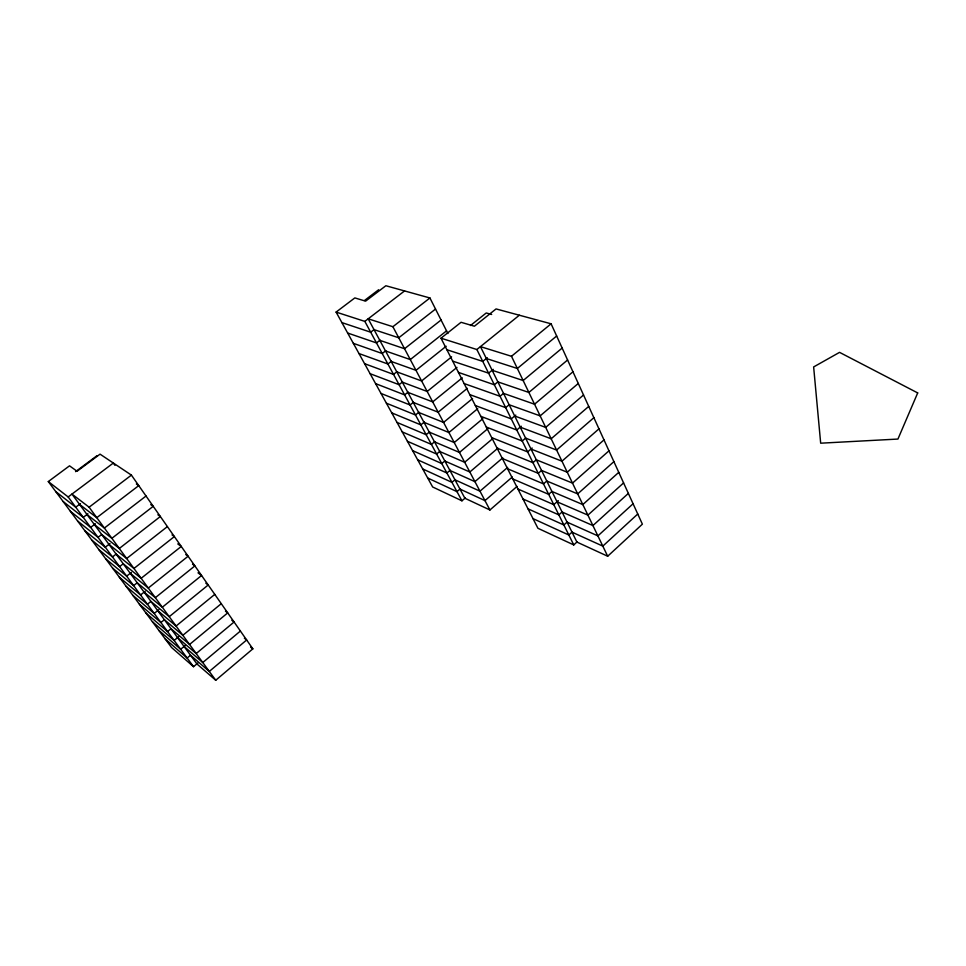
<?xml version="1.0" encoding="UTF-8"?>
<svg xmlns="http://www.w3.org/2000/svg" width="966" height="966" viewBox="0 0 966 966"><rect width="100%" height="100%" fill="white"/><g stroke="black" fill="none" stroke-linecap="round" stroke-linejoin="round"><path stroke-width="1.45" d="M607.686 556.235L511.485 356.285L480.464 346.625L576.895 542.059L607.686 556.235L642.378 524.164L551.103 323.803L496.065 308.927L474.415 326.218L461.048 322.294L440.991 338.197L537.929 528.281L573.756 544.921L577.04 541.926M637.753 514.009L602.82 546.116L572.005 532.145M633.08 503.757L597.894 535.889L567.066 522.123M628.359 493.397L592.931 525.564L562.067 512.004M572.15 532.012L568.841 535.007L532.99 518.609M623.589 482.915L587.908 515.12L557.02 501.777M567.211 521.99L563.866 524.985L528.016 508.84M618.771 472.338L582.824 504.566L551.924 491.452L548.664 494.326L512.765 478.943M613.893 461.639L577.692 493.892L546.78 481.008L543.496 483.881L507.585 468.776M562.212 511.871L558.855 514.878L522.98 498.975M608.966 450.832L572.512 483.109L541.564 470.454L538.267 473.34L502.344 458.512M558.3 500.654L553.784 504.65L517.897 489.013M603.991 439.904L567.259 472.217L536.311 459.804M598.956 428.856L561.958 461.193L530.986 449.021M593.873 417.686L556.597 450.047L525.613 438.129M489.931 509.976L392.884 326.713L368.191 318.816L464.912 498.263L489.931 509.976L517.064 486.405M536.359 459.756L532.978 462.678L497.055 448.127M588.729 406.408L551.175 438.781L520.191 427.129M512.294 477.035L484.98 500.617L459.961 489.074M507.657 467.399L479.981 491.175L454.962 479.812M532.181 448.007L527.641 451.907L491.706 437.646M583.536 394.997L545.693 427.395L514.697 415.996M447.91 333.548L429.93 297.975L385.869 285.743L365.595 301.151L354.836 297.914L336.096 312.09L432.659 486.985L461.941 500.811L465.346 497.888M525.673 438.093L522.232 441.015L486.309 427.057M502.779 457.836L474.922 481.636L449.927 470.454M578.284 383.454L540.163 415.875L509.142 404.754L505.689 407.64L469.766 394.611M460.408 488.699L456.966 491.634L427.709 478.013M455.3 479.522L451.955 482.36L422.71 468.957M521.254 426.211L516.786 430.015L480.851 416.358M497.864 448.188L469.826 472L444.831 461.011M572.971 371.789L534.548 404.223L503.528 393.379L500.05 396.277L464.127 383.562M215.744 680.257L89.114 507.198L71.967 494.085L196.883 663.896L215.744 680.257L252.851 648.85L131.412 475.115L100.041 454.153L77.063 471.263L69.528 465.829L48.3 481.563L171.525 647.462L193.526 666.697L198.066 662.905M450.265 470.164L446.896 473.002L417.662 459.816M515.772 415.09L511.268 418.894L475.332 405.539M492.901 438.455L464.67 462.279L439.687 451.472M487.89 428.614L459.478 452.45L434.507 441.848M240.401 631.04L202.788 662.531L184.071 646.471M445.169 460.722L441.776 463.559L412.567 450.603M567.597 359.992L528.885 392.45L497.864 381.884L494.35 384.782L458.439 372.405M440.037 451.194L436.62 454.032L407.435 441.293M482.831 418.689L454.225 442.537L429.266 432.14M562.164 348.062L523.149 380.532L492.129 370.256M434.845 441.571L431.416 444.408L402.254 431.911M477.723 408.654L448.924 432.526L423.977 422.323M556.67 335.999L517.353 368.481L486.321 358.507M185.267 645.481L180.666 649.285L158.847 630.4M178.782 636.642L174.146 640.458L152.423 621.742M429.616 431.85L426.163 434.7L397.014 422.432M221.274 603.678L182.852 635.302L164.377 619.713L160.911 622.527L139.394 604.197M472.555 398.535L443.563 422.42L418.64 412.422M493.24 369.35L488.591 373.154L452.692 361.127M511.485 356.285L551.103 323.803M424.328 422.045L420.85 424.883L391.737 412.868M214.778 594.38L176.078 626.04L157.687 610.609M467.351 388.308L438.153 412.204L413.255 402.424M462.279 377.827L432.696 401.892L407.809 392.329M487.323 357.698L482.759 361.405L446.872 349.728M418.99 412.144L415.489 414.982L386.4 403.208M413.496 402.23L410.079 404.983L381.027 393.464M456.966 367.406L427.177 391.471L402.315 382.138M158.798 609.715L154.186 613.434L132.789 595.298M440.991 338.197L476.866 349.523L519.346 315.218M451.605 356.877L421.611 380.954L396.772 371.838M408.063 392.136L404.621 394.889L375.593 383.623M470.49 325.518L486.236 312.972L491.658 314.469M446.183 346.239L415.984 370.328L391.17 361.441M402.568 381.932L399.103 384.697L370.111 373.697M145.226 591.252L140.565 594.984L119.373 577.257M446.558 330.855L410.296 359.581L385.506 350.948M397.014 371.644L393.524 374.41L364.58 363.675M131.388 572.415L126.655 576.159L105.717 558.855M441.076 320.012L404.549 348.738L379.795 340.346M391.411 361.248L387.909 364.013L358.99 353.556M167.396 526.591L126.667 558.517L108.953 544.353M123.08 563.878L119.603 566.607L98.773 549.521M435.533 309.048L398.753 337.786L374.023 329.635M385.76 350.755L382.222 353.52L353.351 343.341M115.98 554.218L112.479 556.959L91.782 540.103M392.884 326.713L429.93 297.975M380.049 340.141L376.486 342.918L347.651 333.029M109.979 543.556L105.27 547.203L84.706 530.576M101.563 534.621L98.001 537.362L77.57 520.976M374.168 329.515L370.69 332.207L341.904 322.608M146.023 496.029L104.376 528.052L86.988 514.504M95.429 523.753L90.659 527.412L70.361 511.268M336.096 312.09L364.834 321.388L404.561 290.935M364.52 300.474L378.648 289.74M87.918 513.803L83.233 517.365L63.08 501.463M89.114 507.198L131.412 475.115M80.456 503.636L75.734 507.21L55.726 491.561M48.3 481.563L68.163 496.947L113.336 463.04L114.942 465.322M75.577 471.637L97.035 455.662M136.339 483.99L138.754 485.62L96.781 517.679L79.526 504.349M150.768 504.626L153.22 506.317L111.887 538.316L94.39 524.562M157.881 514.781L160.344 516.508L119.313 548.471L101.708 534.512M172.033 534.91L174.363 536.577L133.948 568.467L116.125 554.11M177.756 543.918L181.27 546.454L141.145 578.308L123.225 563.758M185.75 554.52L188.104 556.235L148.281 588.053L130.253 573.321M192.512 564.168L194.878 565.907L155.333 597.688L137.208 582.776L133.646 585.613L112.575 568.093M198.006 572.85L201.568 575.495L162.312 607.24L144.103 592.146M205.818 583.198L208.209 584.985L169.231 616.682L150.925 601.432L147.412 604.257L126.111 586.326M225.44 611.152L227.71 612.891L189.565 644.467L171.006 628.721L167.553 631.535L145.938 613.012M231.804 620.257L234.086 622.007L196.207 653.547L177.563 637.645M244.362 638.2L246.656 639.987L209.296 671.442L190.507 655.226L187.126 658.039L165.222 638.961M250.544 647.039L252.851 648.85M68.163 496.947L193.526 666.697M364.834 321.388L461.941 500.811M476.866 349.523L573.756 544.921M917.7 392.921L897.933 439.059L820.677 443.189L813.638 366.947L839.551 352.361L917.7 392.921"/></g></svg>
